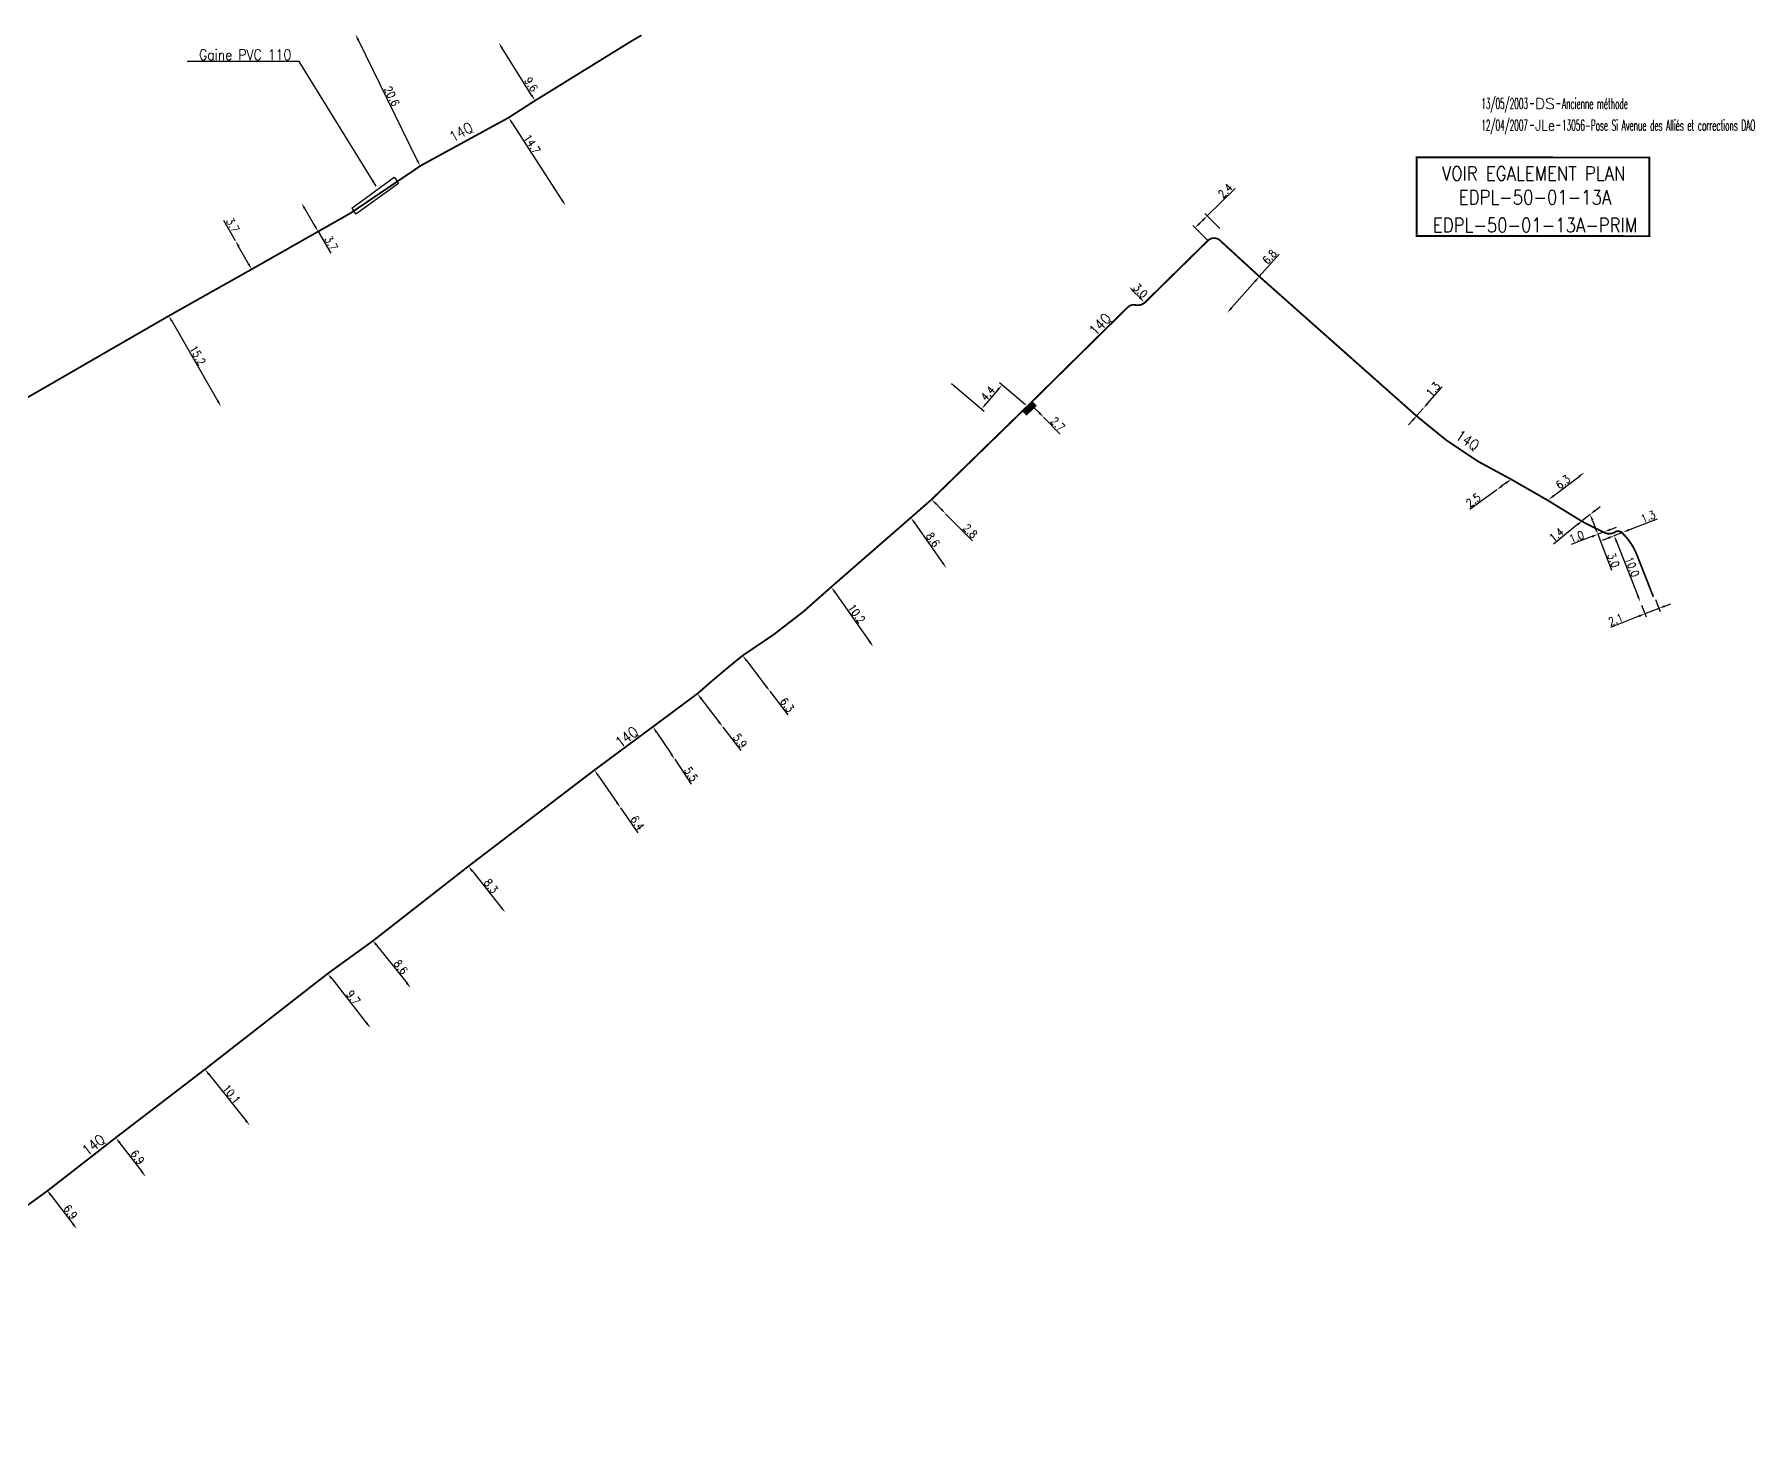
# Model space of a CAD drawing. Header units: millimetres. Extents: x 266987 to 268000, y 124677 to 125000.
# Drawn here: x 267250.9 to 267492.7, y 124804.7 to 125000.1 of the extents above; entities that cross this region are included whole.
import ezdxf
from ezdxf.enums import TextEntityAlignment as Align

# ---------------------------------------------------------------- set-up
doc = ezdxf.new("R2010")
doc.units = ezdxf.units.MM
doc.header["$PDMODE"] = 34
doc.linetypes.add('S_ST', pattern=[14, 8, -1.5, 0, -1.5, 0, -1.5, 0, -1.5])
doc.layers.get('0').update_dxf_attribs({"linetype": 'CONTINUOUS'})
doc.layers.get('DEFPOINTS').update_dxf_attribs({"linetype": 'CONTINUOUS'})
for name, color, linetype in [('S_100', 5, 'CONTINUOUS'), ('S_300', 7, 'CONTINUOUS'), ('S_400', 7, 'CONTINUOUS'), ('S_900', 7, 'CONTINUOUS')]:
    doc.layers.add(name, color=color, linetype=linetype)
doc.styles.add('M_ROMANS', font='ROMANS.shx', dxfattribs={"width": 0.75})
doc.styles.get("Standard").update_dxf_attribs({"font": 'romans.shx', "width": 0.85})
doc.dimstyles.get("Standard").update_dxf_attribs({"dimtxt": 1.5, "dimasz": 1.2, "dimexe": 0.625, "dimexo": 0.625, "dimgap": 0.25, "dimtad": 1, "dimdec": 1, "dimzin": 0, "dimdsep": 46, "dimtxsty": 'Standard', "dimcen": -0.5, "dimadec": 0, "dimazin": 0, "dimtfac": 1, "dimtdec": 1, "dimtmove": 0, "dimatfit": 3, "dimfxl": 1, "dimtolj": 1, "dimtzin": 0, "dimarcsym": 0})

# ---------------------------------------------------------------- blocks, each defined once
blk = doc.blocks.new('*D29')
at = {"layer": 'DEFPOINTS', "color": 0, "linetype": 'Continuous'}
for p in [(267252.65, 124837.68), (267256.85, 124832.21), (267256.85, 124832.21)]:
    blk.add_point(p, dxfattribs=at)
at = {"layer": 'S_100', "color": 0, "linetype": 'Continuous', "lineweight": -2}
blk.add_line((267253.2, 124836.97), (267256.31, 124832.92), dxfattribs=at)
at = {"layer": 'S_100', "color": 0, "linetype": 'Continuous'}
for points in [[(267253.32, 124837.06), (267253.08, 124836.87), (267252.65, 124837.68)], [(267256.42, 124833.01), (267256.19, 124832.83), (267256.85, 124832.21)]]:
    blk.add_solid(points, dxfattribs=at)
at = {"layer": 'S_100', "color": 0, "linetype": 'Continuous', "insert": (267255.96, 124834.61), "char_height": 1.125, "attachment_point": 5, "rotation": 307.5001}
blk.add_mtext('\\A1;6.9', dxfattribs=at)
blk = doc.blocks.new('*D30')
at = {"layer": 'DEFPOINTS', "color": 0, "linetype": 'Continuous'}
for p in [(267262.32, 124845.05), (267266.52, 124839.58), (267266.52, 124839.58)]:
    blk.add_point(p, dxfattribs=at)
at = {"layer": 'S_100', "color": 0, "linetype": 'Continuous', "lineweight": -2}
blk.add_line((267262.87, 124844.34), (267265.97, 124840.29), dxfattribs=at)
at = {"layer": 'S_100', "color": 0, "linetype": 'Continuous'}
for points in [[(267262.99, 124844.43), (267262.75, 124844.25), (267262.32, 124845.05)], [(267266.09, 124840.39), (267265.86, 124840.2), (267266.52, 124839.58)]]:
    blk.add_solid(points, dxfattribs=at)
at = {"layer": 'S_100', "color": 0, "linetype": 'Continuous', "insert": (267265.38, 124842.3), "char_height": 1.125, "attachment_point": 5, "rotation": 307.5071}
blk.add_mtext('\\A1;6.9', dxfattribs=at)
blk = doc.blocks.new('*D31')
at = {"layer": 'DEFPOINTS', "color": 0, "linetype": 'Continuous'}
for p in [(267274.86, 124854.66), (267281.16, 124846.77), (267281.16, 124846.77)]:
    blk.add_point(p, dxfattribs=at)
at = {"layer": 'S_100', "color": 0, "linetype": 'Continuous', "lineweight": -2}
for p, q in [((267274.49, 124854.37), (267274.49, 124854.37)), ((267275.42, 124853.96), (267280.6, 124847.47)), ((267280.79, 124846.48), (267280.79, 124846.48))]:
    blk.add_line(p, q, dxfattribs=at)
at = {"layer": 'S_100', "color": 0, "linetype": 'Continuous'}
for points in [[(267275.53, 124854.05), (267275.3, 124853.86), (267274.86, 124854.66)], [(267280.72, 124847.57), (267280.48, 124847.38), (267281.16, 124846.77)]]:
    blk.add_solid(points, dxfattribs=at)
at = {"layer": 'S_100', "color": 0, "linetype": 'Continuous', "insert": (267278.59, 124851.18), "char_height": 1.125, "attachment_point": 5, "rotation": 308.6258}
blk.add_mtext('\\A1;10.1', dxfattribs=at)
blk = doc.blocks.new('*D32')
at = {"layer": 'DEFPOINTS', "color": 0, "linetype": 'Continuous'}
for p in [(267292.11, 124868.11), (267298.14, 124860.45), (267298.14, 124860.45)]:
    blk.add_point(p, dxfattribs=at)
at = {"layer": 'S_100', "color": 0, "linetype": 'Continuous', "lineweight": -2}
blk.add_line((267292.67, 124867.41), (267297.58, 124861.16), dxfattribs=at)
at = {"layer": 'S_100', "color": 0, "linetype": 'Continuous'}
for points in [[(267292.78, 124867.5), (267292.55, 124867.31), (267292.11, 124868.11)], [(267297.7, 124861.25), (267297.47, 124861.07), (267298.14, 124860.45)]]:
    blk.add_solid(points, dxfattribs=at)
at = {"layer": 'S_100', "color": 0, "linetype": 'Continuous', "insert": (267295.71, 124864.75), "char_height": 1.125, "attachment_point": 5, "rotation": 308.2123}
blk.add_mtext('\\A1;9.7', dxfattribs=at)
blk = doc.blocks.new('*D33')
at = {"layer": 'DEFPOINTS', "color": 0, "linetype": 'Continuous'}
for p in [(267298.41, 124872.82), (267303.77, 124866.1), (267303.77, 124866.1)]:
    blk.add_point(p, dxfattribs=at)
at = {"layer": 'S_100', "color": 0, "linetype": 'Continuous', "lineweight": -2}
blk.add_line((267298.97, 124872.12), (267303.21, 124866.8), dxfattribs=at)
at = {"layer": 'S_100', "color": 0, "linetype": 'Continuous'}
for points in [[(267299.09, 124872.21), (267298.85, 124872.03), (267298.41, 124872.82)], [(267303.33, 124866.9), (267303.09, 124866.71), (267303.77, 124866.1)]]:
    blk.add_solid(points, dxfattribs=at)
at = {"layer": 'S_100', "color": 0, "linetype": 'Continuous', "insert": (267302.38, 124869.04), "char_height": 1.125, "attachment_point": 5, "rotation": 308.5846}
blk.add_mtext('\\A1;8.6', dxfattribs=at)
blk = doc.blocks.new('*D34')
at = {"layer": 'DEFPOINTS', "color": 0, "linetype": 'Continuous'}
for p in [(267311.89, 124883.2), (267317.07, 124876.71), (267317.07, 124876.71)]:
    blk.add_point(p, dxfattribs=at)
at = {"layer": 'S_100', "color": 0, "linetype": 'Continuous', "lineweight": -2}
blk.add_line((267312.45, 124882.49), (267316.51, 124877.41), dxfattribs=at)
at = {"layer": 'S_100', "color": 0, "linetype": 'Continuous'}
for points in [[(267312.57, 124882.59), (267312.34, 124882.4), (267311.89, 124883.2)], [(267316.62, 124877.51), (267316.39, 124877.32), (267317.07, 124876.71)]]:
    blk.add_solid(points, dxfattribs=at)
at = {"layer": 'S_100', "color": 0, "linetype": 'Continuous', "insert": (267315.07, 124880.42), "char_height": 1.125, "attachment_point": 5, "rotation": 308.5936}
blk.add_mtext('\\A1;8.3', dxfattribs=at)
blk = doc.blocks.new('*D35')
at = {"layer": 'DEFPOINTS', "color": 0, "linetype": 'Continuous'}
for p in [(267329.6, 124896.72), (267333.27, 124891.42), (267333.27, 124891.42)]:
    blk.add_point(p, dxfattribs=at)
at = {"layer": 'S_100', "color": 0, "linetype": 'Continuous', "lineweight": -2}
for p, q in [((267329.21, 124896.46), (267329.21, 124896.46)), ((267330.11, 124895.98), (267332.76, 124892.16)), ((267332.89, 124891.15), (267332.89, 124891.15)), ((267333.27, 124891.42), (267335.72, 124887.9))]:
    blk.add_line(p, q, dxfattribs=at)
at = {"layer": 'S_100', "color": 0, "linetype": 'Continuous'}
for points in [[(267330.24, 124896.07), (267329.99, 124895.9), (267329.6, 124896.72)], [(267332.88, 124892.25), (267332.64, 124892.08), (267333.27, 124891.42)]]:
    blk.add_solid(points, dxfattribs=at)
at = {"layer": 'S_100', "color": 0, "linetype": 'Continuous', "insert": (267335.66, 124889.3), "char_height": 1.125, "attachment_point": 5, "rotation": 304.7169}
blk.add_mtext('\\A1;6.4', dxfattribs=at)
blk = doc.blocks.new('*D36')
at = {"layer": 'DEFPOINTS', "color": 0, "linetype": 'Continuous'}
for p in [(267337.82, 124902.81), (267340.88, 124898.24), (267340.88, 124898.24)]:
    blk.add_point(p, dxfattribs=at)
at = {"layer": 'S_100', "color": 0, "linetype": 'Continuous', "lineweight": -2}
for p, q in [((267338.32, 124902.07), (267340.38, 124898.99)), ((267340.88, 124898.24), (267343.21, 124894.75))]:
    blk.add_line(p, q, dxfattribs=at)
at = {"layer": 'S_100', "color": 0, "linetype": 'Continuous'}
for points in [[(267338.44, 124902.15), (267338.19, 124901.98), (267337.82, 124902.81)], [(267340.5, 124899.07), (267340.25, 124898.91), (267340.88, 124898.24)]]:
    blk.add_solid(points, dxfattribs=at)
at = {"layer": 'S_100', "color": 0, "linetype": 'Continuous', "insert": (267343.18, 124896.15), "char_height": 1.125, "attachment_point": 5, "rotation": 303.7663}
blk.add_mtext('\\A1;5.5', dxfattribs=at)
blk = doc.blocks.new('*D37')
at = {"layer": 'DEFPOINTS', "color": 0, "linetype": 'Continuous'}
for p in [(267344.07, 124907.46), (267347.65, 124902.77), (267347.65, 124902.77)]:
    blk.add_point(p, dxfattribs=at)
at = {"layer": 'S_100', "color": 0, "linetype": 'Continuous', "lineweight": -2}
for p, q in [((267343.7, 124907.18), (267343.7, 124907.18)), ((267344.62, 124906.74), (267347.1, 124903.49)), ((267347.28, 124902.49), (267347.28, 124902.49)), ((267347.65, 124902.77), (267350.19, 124899.45))]:
    blk.add_line(p, q, dxfattribs=at)
at = {"layer": 'S_100', "color": 0, "linetype": 'Continuous'}
for points in [[(267344.74, 124906.84), (267344.5, 124906.65), (267344.07, 124907.46)], [(267347.22, 124903.58), (267346.99, 124903.4), (267347.65, 124902.77)]]:
    blk.add_solid(points, dxfattribs=at)
at = {"layer": 'S_100', "color": 0, "linetype": 'Continuous', "insert": (267350.08, 124900.83), "char_height": 1.125, "attachment_point": 5, "rotation": 307.3649}
blk.add_mtext('\\A1;5.9', dxfattribs=at)
blk = doc.blocks.new('*D38')
at = {"layer": 'DEFPOINTS', "color": 0, "linetype": 'Continuous'}
for p in [(267350.43, 124912.82), (267354.25, 124907.81), (267354.25, 124907.81)]:
    blk.add_point(p, dxfattribs=at)
at = {"layer": 'S_100', "color": 0, "linetype": 'Continuous', "lineweight": -2}
for p, q in [((267350.97, 124912.1), (267353.7, 124908.53)), ((267353.88, 124907.53), (267353.88, 124907.53)), ((267354.25, 124907.81), (267356.79, 124904.49))]:
    blk.add_line(p, q, dxfattribs=at)
at = {"layer": 'S_100', "color": 0, "linetype": 'Continuous'}
for points in [[(267351.09, 124912.19), (267350.85, 124912.01), (267350.43, 124912.82)], [(267353.82, 124908.62), (267353.59, 124908.44), (267354.25, 124907.81)]]:
    blk.add_solid(points, dxfattribs=at)
at = {"layer": 'S_100', "color": 0, "linetype": 'Continuous', "insert": (267356.68, 124905.87), "char_height": 1.125, "attachment_point": 5, "rotation": 307.3695}
blk.add_mtext('\\A1;6.3', dxfattribs=at)
blk = doc.blocks.new('*D39')
at = {"layer": 'DEFPOINTS', "color": 0, "linetype": 'Continuous'}
for p in [(267362.89, 124922.46), (267368.78, 124914.07), (267368.78, 124914.07)]:
    blk.add_point(p, dxfattribs=at)
at = {"layer": 'S_100', "color": 0, "linetype": 'Continuous', "lineweight": -2}
blk.add_line((267363.4, 124921.72), (267368.27, 124914.81), dxfattribs=at)
at = {"layer": 'S_100', "color": 0, "linetype": 'Continuous'}
for points in [[(267363.53, 124921.81), (267363.28, 124921.63), (267362.89, 124922.46)], [(267368.39, 124914.9), (267368.14, 124914.72), (267368.78, 124914.07)]]:
    blk.add_solid(points, dxfattribs=at)
at = {"layer": 'S_100', "color": 0, "linetype": 'Continuous', "insert": (267366.45, 124918.7), "char_height": 1.125, "attachment_point": 5, "rotation": 305.1234}
blk.add_mtext('\\A1;10.2', dxfattribs=at)
blk = doc.blocks.new('*D40')
at = {"layer": 'DEFPOINTS', "color": 0, "linetype": 'Continuous'}
for p in [(267374.08, 124932.21), (267379.05, 124925.13), (267379.05, 124925.13)]:
    blk.add_point(p, dxfattribs=at)
at = {"layer": 'S_100', "color": 0, "linetype": 'Continuous', "lineweight": -2}
for p, q in [((267373.69, 124931.94), (267373.69, 124931.94)), ((267374.59, 124931.47), (267378.53, 124925.87)), ((267378.67, 124924.86), (267378.67, 124924.86))]:
    blk.add_line(p, q, dxfattribs=at)
at = {"layer": 'S_100', "color": 0, "linetype": 'Continuous'}
for points in [[(267374.72, 124931.56), (267374.47, 124931.39), (267374.08, 124932.21)], [(267378.66, 124925.95), (267378.41, 124925.78), (267379.05, 124925.13)]]:
    blk.add_solid(points, dxfattribs=at)
at = {"layer": 'S_100', "color": 0, "linetype": 'Continuous', "insert": (267377.18, 124929.1), "char_height": 1.125, "attachment_point": 5, "rotation": 305.0981}
blk.add_mtext('\\A1;8.6', dxfattribs=at)
blk = doc.blocks.new('*D41')
at = {"layer": 'DEFPOINTS', "color": 0, "linetype": 'Continuous'}
for p in [(267377, 124934.76), (267378.96, 124932.76), (267378.96, 124932.76)]:
    blk.add_point(p, dxfattribs=at)
at = {"layer": 'S_100', "color": 0, "linetype": 'Continuous', "lineweight": -2}
for p, q in [((267377.63, 124934.12), (267378.33, 124933.4)), ((267378.96, 124932.76), (267382.72, 124928.95))]:
    blk.add_line(p, q, dxfattribs=at)
at = {"layer": 'S_100', "color": 0, "linetype": 'Continuous'}
for points in [[(267377.74, 124934.22), (267377.52, 124934.01), (267377, 124934.76)], [(267378.44, 124933.51), (267378.23, 124933.3), (267378.96, 124932.76)]]:
    blk.add_solid(points, dxfattribs=at)
at = {"layer": 'S_100', "color": 0, "linetype": 'Continuous', "insert": (267382.42, 124930.32), "char_height": 1.125, "attachment_point": 5, "rotation": 314.5579}
blk.add_mtext('\\A1;2.8', dxfattribs=at)
blk = doc.blocks.new('*D42')
at = {"layer": 'DEFPOINTS', "color": 0, "linetype": 'Continuous'}
for p in [(267390.84, 124948.24), (267392.73, 124946.32), (267392.73, 124946.32)]:
    blk.add_point(p, dxfattribs=at)
at = {"layer": 'S_100', "color": 0, "linetype": 'Continuous', "lineweight": -2}
for p, q in [((267391.47, 124947.6), (267392.1, 124946.96)), ((267392.73, 124946.32), (267395.03, 124943.98))]:
    blk.add_line(p, q, dxfattribs=at)
at = {"layer": 'S_100', "color": 0, "linetype": 'Continuous'}
for points in [[(267391.58, 124947.71), (267391.36, 124947.5), (267390.84, 124948.24)], [(267392.21, 124947.07), (267391.99, 124946.85), (267392.73, 124946.32)]]:
    blk.add_solid(points, dxfattribs=at)
at = {"layer": 'S_100', "color": 0, "linetype": 'Continuous', "insert": (267394.73, 124945.35), "char_height": 1.125, "attachment_point": 5, "rotation": 314.5126}
blk.add_mtext('\\A1;2.7', dxfattribs=at)
blk = doc.blocks.new('*D43')
at = {"layer": 'DEFPOINTS', "color": 0, "linetype": 'Continuous'}
for p in [(267404.76, 124964.65), (267404.76, 124964.65), (267406.87, 124962.51)]:
    blk.add_point(p, dxfattribs=at)
at = {"layer": 'S_100', "color": 0, "linetype": 'Continuous', "lineweight": -2}
blk.add_line((267406.24, 124963.15), (267405.39, 124964.01), dxfattribs=at)
at = {"layer": 'S_100', "color": 0, "linetype": 'Continuous'}
for points in [[(267405.5, 124964.11), (267405.29, 124963.9), (267404.76, 124964.65)], [(267406.34, 124963.26), (267406.13, 124963.05), (267406.87, 124962.51)]]:
    blk.add_solid(points, dxfattribs=at)
at = {"layer": 'S_100', "color": 0, "linetype": 'Continuous', "insert": (267406.35, 124964.1), "char_height": 1.125, "attachment_point": 5, "rotation": 314.5097}
blk.add_mtext('\\A1;3.0', dxfattribs=at)
blk = doc.blocks.new('*D44')
at = {"layer": 'DEFPOINTS', "color": 0, "linetype": 'Continuous'}
for p in [(267415.74, 124974.63), (267416.09, 124970.85), (267417.8, 124972.53)]:
    blk.add_point(p, dxfattribs=at)
at = {"layer": 'S_100', "color": 0, "linetype": 'Continuous', "lineweight": -2}
for p, q in [((267415.74, 124974.63), (267419.65, 124978.47)), ((267415.76, 124971.18), (267413.7, 124973.28)), ((267414.67, 124973.57), (267415.1, 124974)), ((267417.48, 124972.86), (267415.41, 124974.96))]:
    blk.add_line(p, q, dxfattribs=at)
at = {"layer": 'S_100', "color": 0, "linetype": 'Continuous'}
for points in [[(267414.57, 124973.68), (267414.78, 124973.47), (267414.03, 124972.94)], [(267415, 124974.1), (267415.21, 124973.89), (267415.74, 124974.63)]]:
    blk.add_solid(points, dxfattribs=at)
at = {"layer": 'S_100', "color": 0, "linetype": 'Continuous', "insert": (267418.26, 124978.15), "char_height": 1.125, "attachment_point": 5, "rotation": 44.5097}
blk.add_mtext('\\A1;2.4', dxfattribs=at)
blk = doc.blocks.new('*D45')
at = {"layer": 'DEFPOINTS', "color": 0, "linetype": 'Continuous'}
for p in [(267423.05, 124966.1), (267418.55, 124961.01), (267418.55, 124961.01)]:
    blk.add_point(p, dxfattribs=at)
at = {"layer": 'S_100', "color": 0, "linetype": 'Continuous', "lineweight": -2}
for p, q in [((267423.05, 124966.1), (267425.82, 124969.23)), ((267419.15, 124961.69), (267422.46, 124965.43))]:
    blk.add_line(p, q, dxfattribs=at)
at = {"layer": 'S_100', "color": 0, "linetype": 'Continuous'}
for points in [[(267422.35, 124965.53), (267422.57, 124965.33), (267423.05, 124966.1)], [(267419.03, 124961.78), (267419.26, 124961.59), (267418.55, 124961.01)]]:
    blk.add_solid(points, dxfattribs=at)
at = {"layer": 'S_100', "color": 0, "linetype": 'Continuous', "insert": (267424.49, 124968.86), "char_height": 1.125, "attachment_point": 5, "rotation": 48.509}
blk.add_mtext('\\A1;6.8', dxfattribs=at)
blk = doc.blocks.new('*D46')
at = {"layer": 'DEFPOINTS', "color": 0, "linetype": 'Continuous'}
for p in [(267446.09, 124947.56), (267446.09, 124947.56), (267445.23, 124946.59)]:
    blk.add_point(p, dxfattribs=at)
at = {"layer": 'S_100', "color": 0, "linetype": 'Continuous', "lineweight": -2}
for p, q in [((267446.69, 124948.23), (267448.77, 124950.58)), ((267445.23, 124946.59), (267446.09, 124947.56)), ((267444.63, 124945.91), (267444.03, 124945.24))]:
    blk.add_line(p, q, dxfattribs=at)
at = {"layer": 'S_100', "color": 0, "linetype": 'Continuous'}
for points in [[(267446.58, 124948.33), (267446.8, 124948.13), (267446.09, 124947.56)], [(267444.52, 124946.01), (267444.74, 124945.81), (267445.23, 124946.59)]]:
    blk.add_solid(points, dxfattribs=at)
at = {"layer": 'S_100', "color": 0, "linetype": 'Continuous', "insert": (267447.47, 124950.24), "char_height": 1.125, "attachment_point": 5, "rotation": 48.4437}
blk.add_mtext('\\A1;1.3', dxfattribs=at)
blk = doc.blocks.new('*D47')
at = {"layer": 'DEFPOINTS', "color": 0, "linetype": 'Continuous'}
for p in [(267476.59, 124920.36), (267478.55, 124921.12), (267477.25, 124918.68)]:
    blk.add_point(p, dxfattribs=at)
at = {"layer": 'S_100', "color": 0, "linetype": 'Continuous', "lineweight": -2}
for p, q in [((267478.72, 124920.69), (267479.38, 124919.01)), ((267480.04, 124919.78), (267480.88, 124920.1)), ((267476.41, 124918.35), (267472.42, 124916.78)), ((267476.76, 124919.92), (267477.42, 124918.24)), ((267479.2, 124919.45), (267477.25, 124918.68))]:
    blk.add_line(p, q, dxfattribs=at)
at = {"layer": 'S_100', "color": 0, "linetype": 'Continuous'}
for points in [[(267476.36, 124918.49), (267476.47, 124918.21), (267477.25, 124918.68)], [(267479.99, 124919.91), (267480.1, 124919.64), (267479.2, 124919.45)]]:
    blk.add_solid(points, dxfattribs=at)
at = {"layer": 'S_100', "color": 0, "linetype": 'Continuous', "insert": (267473.13, 124917.87), "char_height": 1.125, "attachment_point": 5, "rotation": 21.4377}
blk.add_mtext('\\A1;2.1', dxfattribs=at)
blk = doc.blocks.new('*D48')
at = {"layer": 'DEFPOINTS', "color": 0, "linetype": 'Continuous'}
for p in [(267472.94, 124929.67), (267476.59, 124920.36), (267476.59, 124920.36)]:
    blk.add_point(p, dxfattribs=at)
at = {"layer": 'S_100', "color": 0, "linetype": 'Continuous', "lineweight": -2}
blk.add_line((267473.27, 124928.83), (267476.26, 124921.19), dxfattribs=at)
at = {"layer": 'S_100', "color": 0, "linetype": 'Continuous'}
for points in [[(267473.4, 124928.88), (267473.13, 124928.77), (267472.94, 124929.67)], [(267476.4, 124921.25), (267476.12, 124921.14), (267476.59, 124920.36)]]:
    blk.add_solid(points, dxfattribs=at)
at = {"layer": 'S_100', "color": 0, "linetype": 'Continuous', "insert": (267475.46, 124925.29), "char_height": 1.125, "attachment_point": 5, "rotation": 291.4377}
blk.add_mtext('\\A1;10.0', dxfattribs=at)
blk = doc.blocks.new('*D49')
at = {"layer": 'DEFPOINTS', "color": 0, "linetype": 'Continuous'}
for p in [(267474.15, 124930.14), (267472.94, 124929.67), (267472.94, 124929.67)]:
    blk.add_point(p, dxfattribs=at)
at = {"layer": 'S_100', "color": 0, "linetype": 'Continuous', "lineweight": -2}
for p, q in [((267472.94, 124929.67), (267474.15, 124930.14)), ((267474.98, 124930.47), (267479.01, 124932.05)), ((267472.1, 124929.34), (267471.26, 124929.01)), ((267473.11, 124929.23), (267473.11, 124929.23)), ((267474.32, 124929.7), (267474.32, 124929.7))]:
    blk.add_line(p, q, dxfattribs=at)
at = {"layer": 'S_100', "color": 0, "linetype": 'Continuous'}
for points in [[(267474.93, 124930.61), (267475.04, 124930.33), (267474.15, 124930.14)], [(267472.04, 124929.48), (267472.15, 124929.2), (267472.94, 124929.67)]]:
    blk.add_solid(points, dxfattribs=at)
at = {"layer": 'S_100', "color": 0, "linetype": 'Continuous', "insert": (267477.69, 124932.34), "char_height": 1.125, "attachment_point": 5, "rotation": 21.4377}
blk.add_mtext('\\A1;1.3', dxfattribs=at)
blk = doc.blocks.new('*D50')
at = {"layer": 'DEFPOINTS', "color": 0, "linetype": 'Continuous'}
for p in [(267469.56, 124932.66), (267469.56, 124932.66), (267468.47, 124931.78)]:
    blk.add_point(p, dxfattribs=at)
at = {"layer": 'S_100', "color": 0, "linetype": 'Continuous', "lineweight": -2}
for p, q in [((267469.56, 124932.66), (267468.47, 124931.78)), ((267470.26, 124933.22), (267470.96, 124933.79)), ((267467.77, 124931.22), (267464.38, 124928.49))]:
    blk.add_line(p, q, dxfattribs=at)
at = {"layer": 'S_100', "color": 0, "linetype": 'Continuous'}
for points in [[(267470.16, 124933.34), (267470.35, 124933.11), (267469.56, 124932.66)], [(267467.67, 124931.33), (267467.86, 124931.1), (267468.47, 124931.78)]]:
    blk.add_solid(points, dxfattribs=at)
at = {"layer": 'S_100', "color": 0, "linetype": 'Continuous', "insert": (267464.8, 124929.79), "char_height": 1.125, "attachment_point": 5, "rotation": 38.8868}
blk.add_mtext('\\A1;1.4', dxfattribs=at)
blk = doc.blocks.new('*D51')
at = {"layer": 'DEFPOINTS', "color": 0, "linetype": 'Continuous'}
for p in [(267458.44, 124937.59), (267456.42, 124936.12), (267456.42, 124936.12)]:
    blk.add_point(p, dxfattribs=at)
at = {"layer": 'S_100', "color": 0, "linetype": 'Continuous', "lineweight": -2}
for p, q in [((267457.71, 124937.06), (267457.15, 124936.65)), ((267456.42, 124936.12), (267452.62, 124933.35))]:
    blk.add_line(p, q, dxfattribs=at)
at = {"layer": 'S_100', "color": 0, "linetype": 'Continuous'}
for points in [[(267457.62, 124937.18), (267457.8, 124936.94), (267458.44, 124937.59)], [(267457.06, 124936.77), (267457.24, 124936.53), (267456.42, 124936.12)]]:
    blk.add_solid(points, dxfattribs=at)
at = {"layer": 'S_100', "color": 0, "linetype": 'Continuous', "insert": (267453.13, 124934.65), "char_height": 1.125, "attachment_point": 5, "rotation": 36.0971}
blk.add_mtext('\\A1;2.5', dxfattribs=at)
blk = doc.blocks.new('*D52')
at = {"layer": 'DEFPOINTS', "color": 0, "linetype": 'Continuous'}
for p in [(267468.7, 124938.53), (267468.7, 124938.53), (267463.69, 124934.72)]:
    blk.add_point(p, dxfattribs=at)
at = {"layer": 'S_100', "color": 0, "linetype": 'Continuous', "lineweight": -2}
for p, q in [((267464.41, 124935.26), (267467.99, 124937.99)), ((267463.98, 124934.34), (267463.98, 124934.34))]:
    blk.add_line(p, q, dxfattribs=at)
at = {"layer": 'S_100', "color": 0, "linetype": 'Continuous'}
for points in [[(267467.9, 124938.11), (267468.08, 124937.87), (267468.7, 124938.53)], [(267464.32, 124935.38), (267464.5, 124935.14), (267463.69, 124934.72)]]:
    blk.add_solid(points, dxfattribs=at)
at = {"layer": 'S_100', "color": 0, "linetype": 'Continuous', "insert": (267465.74, 124937.22), "char_height": 1.125, "attachment_point": 5, "rotation": 37.2796}
blk.add_mtext('\\A1;6.3', dxfattribs=at)
blk = doc.blocks.new('*D53')
at = {"layer": 'DEFPOINTS', "color": 0, "linetype": 'Continuous'}
for p in [(267469.56, 124932.66), (267469.56, 124932.66), (267470.63, 124929.86)]:
    blk.add_point(p, dxfattribs=at)
at = {"layer": 'S_100', "color": 0, "linetype": 'Continuous', "lineweight": -2}
for p, q in [((267469.88, 124931.82), (267470.31, 124930.7)), ((267470.63, 124929.86), (267472.56, 124924.84))]:
    blk.add_line(p, q, dxfattribs=at)
at = {"layer": 'S_100', "color": 0, "linetype": 'Continuous'}
for points in [[(267470.02, 124931.87), (267469.74, 124931.77), (267469.56, 124932.66)], [(267470.45, 124930.75), (267470.17, 124930.64), (267470.63, 124929.86)]]:
    blk.add_solid(points, dxfattribs=at)
at = {"layer": 'S_100', "color": 0, "linetype": 'Continuous', "insert": (267472.83, 124926.22), "char_height": 1.125, "attachment_point": 5, "rotation": 291.0236}
blk.add_mtext('\\A1;3.0', dxfattribs=at)
blk = doc.blocks.new('*D54')
at = {"layer": 'DEFPOINTS', "color": 0, "linetype": 'Continuous'}
for p in [(267470.63, 124929.86), (267470.63, 124929.86), (267471.57, 124930.22)]:
    blk.add_point(p, dxfattribs=at)
at = {"layer": 'S_100', "color": 0, "linetype": 'Continuous', "lineweight": -2}
for p, q in [((267471.57, 124930.22), (267470.63, 124929.86)), ((267472.41, 124930.54), (267473.25, 124930.86)), ((267469.79, 124929.54), (267466.86, 124928.41))]:
    blk.add_line(p, q, dxfattribs=at)
at = {"layer": 'S_100', "color": 0, "linetype": 'Continuous'}
for points in [[(267469.74, 124929.68), (267469.85, 124929.4), (267470.63, 124929.86)], [(267472.35, 124930.68), (267472.46, 124930.4), (267471.57, 124930.22)]]:
    blk.add_solid(points, dxfattribs=at)
at = {"layer": 'S_100', "color": 0, "linetype": 'Continuous', "insert": (267467.64, 124929.51), "char_height": 1.125, "attachment_point": 5, "rotation": 21.0236}
blk.add_mtext('\\A1;1.0', dxfattribs=at)
blk = doc.blocks.new('GIS_MODF')
at = {"color": 0, "linetype": 'Continuous', "flags": 128}
for points in [[(-2.18, -0.01), (-1.68, -0.01)], [(1.52, -0.01), (2.02, -0.01)]]:
    blk.add_lwpolyline(points, dxfattribs=at)
at = {"color": 0, "linetype": 'Continuous', "width": 0.5}
blk.add_attdef('DATE', text='', height=1.5, dxfattribs=at).set_placement((-2.5, -0.8), align=Align.RIGHT)
at = {"color": 0, "linetype": 'Continuous', "width": 1.771291}
blk.add_attdef('USER', text='', height=1.5, dxfattribs=at).set_placement((-1.51, -0.8), (1.28, -0.8), align=Align.FIT)
at = {"color": 0, "linetype": 'Continuous', "width": 0.5}
blk.add_attdef('DESC', (2.29, -0.8), '', height=1.5, dxfattribs=at)
blk = doc.blocks.new('S_300_01')
at = {"color": 0, "linetype": 'Continuous'}
blk.add_solid([(-1, 0.75), (-1, 0), (1, 0.75), (1, 0)], dxfattribs=at)
at = {"color": 0, "linetype": 'Continuous', "style": 'M_ROMANS', "width": 0.75, "flags": 3}
for tag, p in [('DEF_LEG', (-0.05, -4.63)), ('DEF_COUP', (-0.05, -7.13)), ('DEF_TYPE', (-0.05, -9.63))]:
    blk.add_attdef(tag, text='', height=1.2, dxfattribs=at).set_placement(p, align=Align.MIDDLE)
blk = doc.blocks.new('*D102')
at = {"layer": 'DEFPOINTS', "color": 0, "linetype": 'Continuous'}
for p in [(267269.78, 124960.56), (267277.12, 124947.8), (267277.12, 124947.8)]:
    blk.add_point(p, dxfattribs=at)
at = {"layer": 'S_100', "color": 0, "linetype": 'Continuous', "lineweight": -2}
for p, q in [((267270.23, 124959.78), (267276.67, 124948.58)), ((267277.53, 124948.04), (267277.53, 124948.04))]:
    blk.add_line(p, q, dxfattribs=at)
at = {"layer": 'S_100', "color": 0, "linetype": 'Continuous'}
for points in [[(267270.36, 124959.85), (267270.1, 124959.7), (267269.78, 124960.56)], [(267276.8, 124948.66), (267276.54, 124948.51), (267277.12, 124947.8)]]:
    blk.add_solid(points, dxfattribs=at)
at = {"layer": 'S_100', "color": 0, "linetype": 'Continuous', "insert": (267273.83, 124955.02), "char_height": 1.125, "attachment_point": 5, "rotation": 299.935}
blk.add_mtext('\\A1;15.2', dxfattribs=at)
blk = doc.blocks.new('*D103')
at = {"layer": 'DEFPOINTS', "color": 0, "linetype": 'Continuous'}
for p in [(267279.15, 124971.11), (267279.15, 124971.11), (267281.42, 124967.11)]:
    blk.add_point(p, dxfattribs=at)
at = {"layer": 'S_100', "color": 0, "linetype": 'Continuous', "lineweight": -2}
for p, q in [((267279.15, 124971.11), (267277.53, 124973.96)), ((267279.56, 124971.34), (267279.56, 124971.34)), ((267280.97, 124967.89), (267279.59, 124970.33))]:
    blk.add_line(p, q, dxfattribs=at)
at = {"layer": 'S_100', "color": 0, "linetype": 'Continuous'}
for points in [[(267279.72, 124970.4), (267279.46, 124970.25), (267279.15, 124971.11)], [(267281.1, 124967.97), (267280.84, 124967.82), (267281.42, 124967.11)]]:
    blk.add_solid(points, dxfattribs=at)
at = {"layer": 'S_100', "color": 0, "linetype": 'Continuous', "insert": (267278.77, 124973.3), "char_height": 1.125, "attachment_point": 5, "rotation": 299.5618}
blk.add_mtext('\\A1;3.7', dxfattribs=at)
blk = doc.blocks.new('*D104')
at = {"layer": 'DEFPOINTS', "color": 0, "linetype": 'Continuous'}
for p in [(267288.45, 124976.39), (267288.45, 124976.39), (267290.77, 124972.42)]:
    blk.add_point(p, dxfattribs=at)
at = {"layer": 'S_100', "color": 0, "linetype": 'Continuous', "lineweight": -2}
for p, q in [((267288.9, 124975.61), (267290.32, 124973.19)), ((267290.77, 124972.42), (267292.55, 124969.37))]:
    blk.add_line(p, q, dxfattribs=at)
at = {"layer": 'S_100', "color": 0, "linetype": 'Continuous'}
for points in [[(267289.03, 124975.69), (267288.77, 124975.53), (267288.45, 124976.39)], [(267290.45, 124973.27), (267290.19, 124973.12), (267290.77, 124972.42)]]:
    blk.add_solid(points, dxfattribs=at)
at = {"layer": 'S_100', "color": 0, "linetype": 'Continuous', "insert": (267292.6, 124970.77), "char_height": 1.125, "attachment_point": 5, "rotation": 300.3229}
blk.add_mtext('\\A1;3.7', dxfattribs=at)
blk = doc.blocks.new('*D105')
at = {"layer": 'DEFPOINTS', "color": 0, "linetype": 'Continuous'}
for p in [(267296.02, 125000.12), (267296.02, 125000.12), (267305.09, 124981.63)]:
    blk.add_point(p, dxfattribs=at)
at = {"layer": 'S_100', "color": 0, "linetype": 'Continuous', "lineweight": -2}
for p, q in [((267304.7, 124982.43), (267296.42, 124999.31)), ((267304.67, 124981.42), (267304.67, 124981.42))]:
    blk.add_line(p, q, dxfattribs=at)
at = {"layer": 'S_100', "color": 0, "linetype": 'Continuous'}
for points in [[(267296.55, 124999.38), (267296.28, 124999.25), (267296.02, 125000.12)], [(267304.83, 124982.5), (267304.56, 124982.37), (267305.09, 124981.63)]]:
    blk.add_solid(points, dxfattribs=at)
at = {"layer": 'S_100', "color": 0, "linetype": 'Continuous', "insert": (267301.11, 124991.44), "char_height": 1.125, "attachment_point": 5, "rotation": 296.1238}
blk.add_mtext('\\A1;20.6', dxfattribs=at)
blk = doc.blocks.new('*D106')
at = {"layer": 'DEFPOINTS', "color": 0, "linetype": 'Continuous'}
for p in [(267316.15, 124998.94), (267316.15, 124998.94), (267321.25, 124990.81)]:
    blk.add_point(p, dxfattribs=at)
at = {"layer": 'S_100', "color": 0, "linetype": 'Continuous', "lineweight": -2}
for p, q in [((267320.77, 124991.58), (267316.63, 124998.18)), ((267321.65, 124991.06), (267321.65, 124991.06))]:
    blk.add_line(p, q, dxfattribs=at)
at = {"layer": 'S_100', "color": 0, "linetype": 'Continuous'}
for points in [[(267316.75, 124998.26), (267316.5, 124998.1), (267316.15, 124998.94)], [(267320.9, 124991.66), (267320.65, 124991.5), (267321.25, 124990.81)]]:
    blk.add_solid(points, dxfattribs=at)
at = {"layer": 'S_100', "color": 0, "linetype": 'Continuous', "insert": (267320.7, 124993.1), "char_height": 1.125, "attachment_point": 5, "rotation": 302.1317}
blk.add_mtext('\\A1;9.6', dxfattribs=at)
blk = doc.blocks.new('*D107')
at = {"layer": 'DEFPOINTS', "color": 0, "linetype": 'Continuous'}
for p in [(267317.55, 124988.43), (267325.53, 124976.09), (267325.53, 124976.09)]:
    blk.add_point(p, dxfattribs=at)
at = {"layer": 'S_100', "color": 0, "linetype": 'Continuous', "lineweight": -2}
for p, q in [((267317.15, 124988.17), (267317.15, 124988.17)), ((267318.03, 124987.67), (267325.04, 124976.84))]:
    blk.add_line(p, q, dxfattribs=at)
at = {"layer": 'S_100', "color": 0, "linetype": 'Continuous'}
for points in [[(267318.16, 124987.75), (267317.91, 124987.59), (267317.55, 124988.43)], [(267325.17, 124976.92), (267324.92, 124976.76), (267325.53, 124976.09)]]:
    blk.add_solid(points, dxfattribs=at)
at = {"layer": 'S_100', "color": 0, "linetype": 'Continuous', "insert": (267320.84, 124984.71), "char_height": 1.125, "attachment_point": 5, "rotation": 302.9035}
blk.add_mtext('\\A1;14.7', dxfattribs=at)
blk = doc.blocks.new('*D109')
at = {"layer": 'DEFPOINTS', "color": 0, "linetype": 'Continuous'}
for p in [(267379.41, 124951.39), (267384.03, 124947.49), (267390.53, 124947.77)]:
    blk.add_point(p, dxfattribs=at)
at = {"layer": 'S_100', "color": 0, "linetype": 'Continuous', "lineweight": -2}
for p, q in [((267379.77, 124951.08), (267384.39, 124947.19)), ((267386.29, 124950.16), (267384.61, 124948.18)), ((267390.17, 124948.07), (267386.51, 124951.15))]:
    blk.add_line(p, q, dxfattribs=at)
at = {"layer": 'S_100', "color": 0, "linetype": 'Continuous'}
for points in [[(267386.17, 124950.26), (267386.4, 124950.07), (267386.87, 124950.85)], [(267384.5, 124948.27), (267384.73, 124948.08), (267384.03, 124947.49)]]:
    blk.add_solid(points, dxfattribs=at)
at = {"layer": 'S_100', "color": 0, "linetype": 'Continuous', "insert": (267384.88, 124949.65), "char_height": 1.125, "attachment_point": 5, "rotation": 49.8351}
blk.add_mtext('\\A1;4.4', dxfattribs=at)

msp = doc.modelspace()

# ---------------------------------------------------------------- linework, layer by layer
at = {"layer": 'S_100', "linetype": 'S_ST', "const_width": 0.25, "flags": 128}
msp.add_lwpolyline([(267290.77, 124972.42), (267295.29, 124974.98), (267295.29, 124974.98), (267295.29, 124974.98), (267295.29, 124974.98), (267304.8, 124981.41, -0.023745), (267305.61, 124981.91), (267317.55, 124988.43), (267321.24, 124990.81, -0.010543), (267321.26, 124990.82), (267334.75, 124999.15), (267334.75, 124999.15), (267334.75, 124999.15), (267336.2, 125000)], format="xyb", dxfattribs=at)
msp.add_lwpolyline([(267334.75, 124999.15), (267334.75, 124999.15)], dxfattribs=at)
at = {"layer": 'S_100', "linetype": 'S_ST', "flags": 128}
msp.add_lwpolyline([(267000, 124804.85, 0.25, 0.25, 0), (267017.64, 124815.2, 0.25, 0.25, 0), (267024.04, 124819.45, 0.25, 0.25, -0.015528), (267024.57, 124819.78, 0.25, 0.25, 0), (267060.89, 124840.78, 0.25, 0.25, 0), (267081.61, 124852.37, 0.25, 0.25, 0), (267095.33, 124859.86, 0.25, 0.25, 0), (267112.09, 124868.61, 0.25, 0.25, 0), (267121.98, 124874.05, 0.25, 0.25, 0), (267138.16, 124883.68, 0.25, 0.25, 0), (267151.21, 124891.66, 0.25, 0.25, 0.027759), (267151.35, 124891.75, 0.25, 0.25, 0), (267158.34, 124897, 0.25, 0.25, 0), (267171.46, 124904.47, 0.25, 0.25, 0), (267189.79, 124915.29, 0.25, 0.25, -0.091698), (267193.21, 124916.54, 0.25, 0.25, 0), (267194.82, 124916.81, 0.25, 0.25, 0.092151), (267194.9, 124916.84, 0.25, 0.25, 0), (267211.47, 124926.68, 0.25, 0.25, 0), (267223.17, 124933.61, 0.25, 0.25, 0.019644), (267223.18, 124933.62, 0.25, 0.25, 0), (267228.76, 124937.56, 0.25, 0.25, -0.019772), (267228.81, 124937.59, 0.25, 0.25, 0), (267228.81, 124937.59, 0.25, 0.25, 0), (267249.12, 124948.63, 0.25, 0.25, 0), (267269.78, 124960.56, 0.25, 0.25, 0), (267281.42, 124967.11, 0.25, 0.25, 0), (267290.77, 124972.42, 0, 0, 0)], format="xyseb", dxfattribs=at)
at = {"layer": 'S_100', "linetype": 'S_ST', "ltscale": 0.88, "const_width": 0.25}
msp.add_lwpolyline([(267478.43, 124921.08), (267476.22, 124926.72, 0.113195), (267474.06, 124930.05, 0.357392), (267473.05, 124930.18, -0.264495), (267471.51, 124930.11), (267468.41, 124931.67), (267463.63, 124934.61), (267458.44, 124937.59, -0.069997), (267445.15, 124946.49), (267423.05, 124966.1), (267417.64, 124971.06, 0.433059), (267415.81, 124971.13), (267406.95, 124962.42, -0.23575), (267405.66, 124962.09, 0.254763), (267404.54, 124961.76), (267390.84, 124948.24), (267377, 124934.76), (267374.08, 124932.21), (267362.89, 124922.46, -0.049011), (267350.43, 124912.82, 0.010469), (267344.07, 124907.46, -0.03679), (267344.07, 124907.46), (267337.82, 124902.81), (267329.6, 124896.72), (267311.89, 124883.2), (267298.48, 124872.72), (267292.11, 124868.11), (267274.86, 124854.66), (267262.32, 124845.05), (267252.73, 124837.58), (267241.09, 124829.14, -0.018988)], format="xyb", dxfattribs=at)
at = {"layer": 'S_400', "color": 7, "linetype": 'CONTINUOUS'}
for p, q in [((267295.48, 124975.71), (267301.47, 124980.04)), ((267296.06, 124974.9), (267302.05, 124979.23)), ((267301.47, 124980.04), (267301.76, 124979.63)), ((267302.05, 124979.23), (267301.76, 124979.63)), ((267295.48, 124975.71), (267295.77, 124975.3)), ((267296.06, 124974.9), (267295.77, 124975.3))]:
    msp.add_line(p, q, dxfattribs=at)
at = {"layer": 'S_900', "const_width": 0.25}
msp.add_lwpolyline([(267445.17, 124982.85), (267477.86, 124982.83), (267477.86, 124971.78), (267445.17, 124971.79)], close=True, dxfattribs=at)

# ---------------------------------------------------------------- block references
at = {"layer": 'S_300', "rotation": 224.2613683588967}
msp.add_blockref('S_300_01', (267390.53, 124947.77), dxfattribs=at)
at = {"layer": 'S_900', "color": 7, "linetype": 'Continuous'}
ref = msp.add_blockref('GIS_MODF', (267463.31, 124990.44), dxfattribs=at)
ref.add_attrib('DATE', '13/05/2003', dxfattribs={"layer": '0', "color": 0, "linetype": 'Continuous', "height": 1.5, "width": 0.5}).set_placement((267460.81, 124989.64), align=Align.RIGHT)
ref.add_attrib('USER', 'DS', dxfattribs={"layer": '0', "color": 0, "linetype": 'Continuous', "height": 1.5, "width": 1.025485}).set_placement((267461.8, 124989.64), (267464.59, 124989.64), align=Align.FIT)
ref.add_attrib('DESC', 'Ancienne méthode', (267465.6, 124989.64), dxfattribs={"layer": '0', "color": 0, "linetype": 'Continuous', "height": 1.5, "width": 0.5})
ref = msp.add_blockref('GIS_MODF', (267463.31, 124987.4), dxfattribs=at)
ref.add_attrib('DATE', '12/04/2007', dxfattribs={"layer": '0', "color": 0, "linetype": 'Continuous', "height": 1.5, "width": 0.5}).set_placement((267460.81, 124986.6), align=Align.RIGHT)
ref.add_attrib('USER', 'JLe', dxfattribs={"layer": '0', "color": 0, "linetype": 'Continuous', "height": 1.5, "width": 0.811842}).set_placement((267461.8, 124986.6), (267464.59, 124986.6), align=Align.FIT)
ref.add_attrib('DESC', '13056-Pose Si Avenue des Alliés et corrections DAO', (267465.6, 124986.6), dxfattribs={"layer": '0', "color": 0, "linetype": 'Continuous', "height": 1.5, "width": 0.5})

# ---------------------------------------------------------------- texts
at = {"layer": 'S_100', "linetype": 'S_ST', "width": 0.85}
msp.add_text('14Q', height=1.5, rotation=28.4435, dxfattribs=at).set_placement((267309.73, 124984.94))
at = {"layer": 'S_100', "linetype": 'Continuous', "width": 0.85}
for rotation, p in [(44.9685, (267400.01, 124957.65)), (326.1121, (267450.51, 124943.38)), (36.5422, (267333.23, 124899.77)), (37.5012, (267258.31, 124842.41))]:
    msp.add_text('14Q', height=1.5, rotation=rotation, dxfattribs=at).set_placement(p)
at = {"layer": 'S_400', "linetype": 'Continuous', "insert": (267286.99, 124996.51), "char_height": 1.5, "attachment_point": 9}
msp.add_mtext('Gaine PVC 110', dxfattribs=at)
at = {"layer": 'S_900', "width": 0.85}
for s, p in [('VOIR EGALEMENT PLAN', (267461.6, 124979.58)), ('EDPL-50-01-13A', (267461.8, 124976.23)), ('EDPL-50-01-13A-PRIM', (267461.8, 124972.32))]:
    msp.add_text(s, height=2, dxfattribs=at).set_placement(p, align=Align.CENTER)

# ---------------------------------------------------------------- dimensions: what is measured, and where the dimension line sits
at = {"layer": 'S_100', "linetype": 'Continuous'}
for base, p1, p2, angle, override, picture, middle, dimtype in [((267296.02, 125000.12), (267305.09, 124981.63), (267296.02, 125000.12), 296.1238, {"dimscale": 0.75}, '*D105', (267300.44, 124991.11), 160), ((267316.15, 124998.94), (267321.25, 124990.81), (267316.15, 124998.94), 302.1317, {"dimscale": 0.75}, '*D106', (267320.07, 124992.7), 160), ((267325.53, 124976.09), (267317.55, 124988.43), (267325.53, 124976.09), 122.9035, {"dimscale": 0.75}, '*D107', (267320.21, 124984.31), 160), ((267415.74, 124974.63), (267416.09, 124970.85), (267417.8, 124972.53), 44.5097, {"dimscale": 0.75, "dimtxt": 1.5, "dimlfac": 1}, '*D44', (267418.79, 124977.62), 161), ((267418.55, 124961.01), (267423.05, 124966.1), (267418.55, 124961.01), 228.509, {"dimscale": 0.75, "dimtxt": 1.5, "dimlfac": 1}, '*D45', (267425.05, 124968.36), 161), ((267384.03, 124947.49), (267390.53, 124947.77), (267379.41, 124951.39), 49.8351, {"dimscale": 0.75}, '*D109', (267385.45, 124949.17), 160), ((267392.73, 124946.32), (267390.84, 124948.24), (267392.73, 124946.32), 314.5126, {"dimscale": 0.75, "dimtxt": 1.5, "dimlfac": 1}, '*D42', (267394.19, 124944.83), 161), ((267456.42, 124936.12), (267458.44, 124937.59), (267456.42, 124936.12), 216.0971, {"dimscale": 0.75, "dimtxt": 1.5, "dimlfac": 1}, '*D51', (267453.58, 124934.05), 161), ((267378.96, 124932.76), (267377, 124934.76), (267378.96, 124932.76), 314.5579, {"dimscale": 0.75, "dimtxt": 1.5, "dimlfac": 1}, '*D41', (267381.88, 124929.8), 161), ((267469.56, 124932.66), (267468.47, 124931.78), (267469.56, 124932.66), 38.8868, {"dimscale": 0.75, "dimtxt": 1.5, "dimlfac": 1}, '*D50', (267465.27, 124929.21), 161), ((267469.56, 124932.66), (267470.63, 124929.86), (267469.56, 124932.66), 111.0236, {"dimscale": 0.75, "dimtxt": 1.5, "dimlfac": 1}, '*D53', (267472.13, 124925.95), 161), ((267472.94, 124929.67), (267474.15, 124930.14), (267472.94, 124929.67), 201.4377, {"dimscale": 0.75, "dimtxt": 1.5, "dimlfac": 1}, '*D49', (267477.96, 124931.64), 161), ((267477.25, 124918.68), (267478.55, 124921.12), (267476.59, 124920.36), 201.4377, {"dimscale": 0.75, "dimtxt": 1.5, "dimlfac": 1}, '*D47', (267473.4, 124917.17), 161), ((267354.25, 124907.81), (267350.43, 124912.82), (267354.25, 124907.81), 307.3695, {"dimscale": 0.75, "dimtxt": 1.5, "dimlfac": 1}, '*D38', (267356.08, 124905.41), 161), ((267347.65, 124902.77), (267344.07, 124907.46), (267347.65, 124902.77), 307.3649, {"dimscale": 0.75, "dimtxt": 1.5, "dimlfac": 1}, '*D37', (267349.48, 124900.37), 161), ((267340.88, 124898.24), (267337.82, 124902.81), (267340.88, 124898.24), 303.7663, {"dimscale": 0.75, "dimtxt": 1.5, "dimlfac": 1}, '*D36', (267342.55, 124895.73), 161), ((267333.27, 124891.42), (267329.6, 124896.72), (267333.27, 124891.42), 304.7169, {"dimscale": 0.75, "dimtxt": 1.5, "dimlfac": 1}, '*D35', (267335.04, 124888.87), 161), ((267303.77, 124866.1), (267298.41, 124872.82), (267303.77, 124866.1), 308.5846, {"dimscale": 0.75, "dimtxt": 1.5, "dimlfac": 1}, '*D33', (267301.8, 124868.58), 161), ((267266.52, 124839.58), (267262.32, 124845.05), (267266.52, 124839.58), 307.5071, {"dimscale": 0.75, "dimtxt": 1.5, "dimlfac": 1}, '*D30', (267264.79, 124841.84), 161), ((267256.85, 124832.21), (267252.65, 124837.68), (267256.85, 124832.21), 307.5001, {"dimscale": 0.75, "dimtxt": 1.5, "dimlfac": 1}, '*D29', (267255.36, 124834.15), 161)]:
    dim = msp.add_linear_dim(base=base, p1=p1, p2=p2, angle=angle, dimstyle='Standard', override=override, dxfattribs=at)
    dim.commit()
    dim.dimension.update_dxf_attribs({"geometry": picture, "text_midpoint": middle, "dimtype": dimtype})
for base, p1, p2, angle, text, picture, middle in [((267288.45, 124976.39), (267290.77, 124972.42), (267288.45, 124976.39), 300.3229, '3.7', '*D104', (267291.95, 124970.39)), ((267279.15, 124971.11), (267281.42, 124967.11), (267279.15, 124971.11), 299.5618, '3.7', '*D103', (267278.12, 124972.93)), ((267277.12, 124947.8), (267269.78, 124960.56), (267277.12, 124947.8), 119.935, '15.2', '*D102', (267273.18, 124954.65))]:
    dim = msp.add_linear_dim(base=base, p1=p1, p2=p2, angle=angle, text=text, dimstyle='Standard', override={"dimscale": 0.75}, dxfattribs=at)
    dim.commit()
    dim.dimension.update_dxf_attribs({"geometry": picture, "text_midpoint": middle, "dimtype": 160})
for p1, p2, picture, middle in [((267406.87, 124962.51), (267404.76, 124964.65), '*D43', (267406.35, 124964.1)), ((267445.23, 124946.59), (267446.09, 124947.56), '*D46', (267447.47, 124950.24)), ((267463.69, 124934.72), (267468.7, 124938.53), '*D52', (267465.74, 124937.22)), ((267374.08, 124932.21), (267379.05, 124925.13), '*D40', (267377.18, 124929.1)), ((267471.57, 124930.22), (267470.63, 124929.86), '*D54', (267467.64, 124929.51)), ((267472.94, 124929.67), (267476.59, 124920.36), '*D48', (267475.46, 124925.29)), ((267362.8858, 124922.4566), (267368.783, 124914.073), '*D39', (267366.4478, 124918.6963)), ((267311.89, 124883.2), (267317.07, 124876.71), '*D34', (267315.07, 124880.42)), ((267292.11, 124868.11), (267298.14, 124860.45), '*D32', (267295.71, 124864.75)), ((267274.86, 124854.66), (267281.16, 124846.77), '*D31', (267278.59, 124851.18))]:
    dim = msp.add_aligned_dim(p1=p1, p2=p2, distance=0, dimstyle='Standard', override={"dimscale": 0.75, "dimtxt": 1.5, "dimlfac": 1}, dxfattribs=at)
    dim.commit()
    dim.dimension.update_dxf_attribs({"geometry": picture, "text_midpoint": middle})

# ---------------------------------------------------------------- leaders
at = {"layer": 'S_400', "linetype": 'Continuous', "annotation_type": 0, "has_hookline": 1, "hookline_direction": 1, "text_width": 14.63}
msp.add_leader([(267298.92, 124978.78), (267288.08, 124996.32), (267287.18, 124996.32)], dimstyle='Standard', override={"dimscale": 0.75}, dxfattribs=at)

doc.saveas('drawing.dxf')
